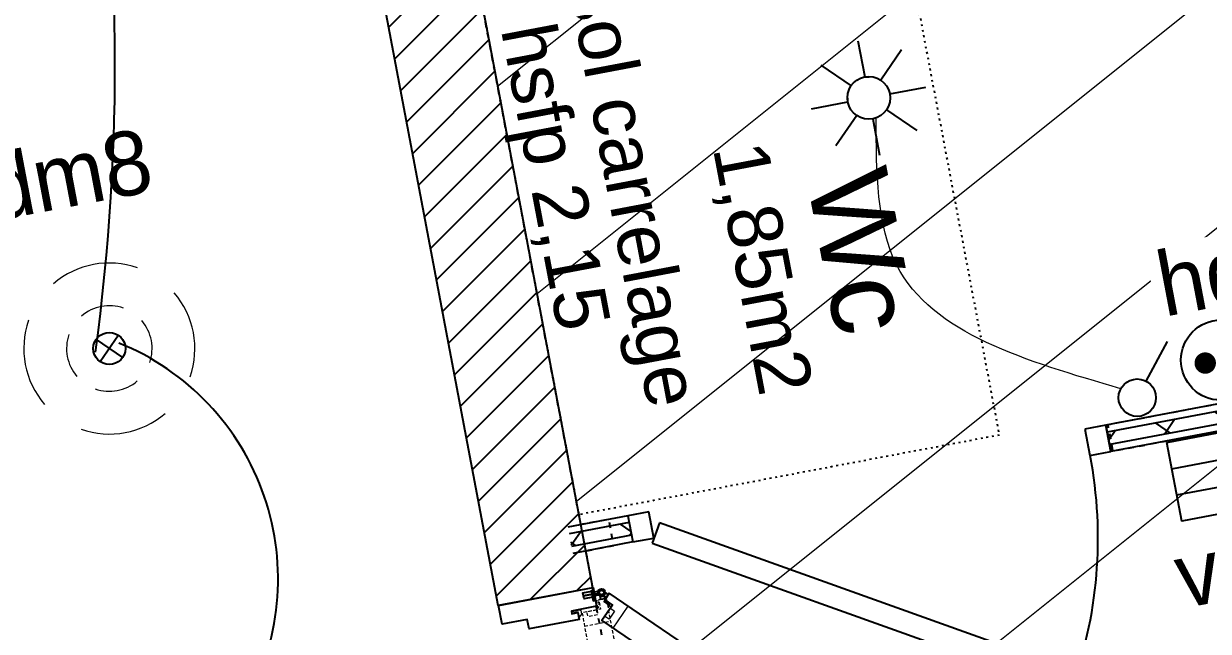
# Model space of a CAD drawing. Header units: centimetres. Extents: x 187368 to 251255, y -383447 to -322514.
# Drawn here: x 203335 to 205551, y -358367 to -357230 of the extents above; entities that cross this region are included whole.
import ezdxf

# ---------------------------------------------------------------- set-up
doc = ezdxf.new("R2010")
doc.units = ezdxf.units.CM
for name, pattern in [('Style de ligne -1', [0.41664, 0.20828, -0.20836]), ('Style de ligne -16', [0.192476, 0.123031, -0.069444]), ('Style de ligne -5', [0.20828, 0.069425, -0.138855])]:
    doc.linetypes.add(name, pattern=pattern)
doc.layers.get('0').update_dxf_attribs({"color": 252})
doc.layers.add('3-BAT C-Niveau 2', color=252, linetype='Continuous')
doc.layers.add('prlm-VMC', color=93, linetype='Continuous')
doc.layers.add('prlm-ELEC-CFA', color=1, linetype='Continuous', lineweight=25)
doc.layers.add('prlm-ELEC-CFO', color=1, linetype='Continuous', lineweight=25)
doc.styles.add('Helvetica', font='arial.ttf')
doc.styles.add('prlm-elec-cfa', font='comic.ttf', dxfattribs={"height": 12})
doc.styles.add('prlm-elec-cfo', font='comic.ttf', dxfattribs={"height": 12})
doc.styles.add('prlm-vmc', font='pala.ttf', dxfattribs={"height": 14})

# ---------------------------------------------------------------- blocks, each defined once
blk = doc.blocks.new('xi.PCHD')
at = {"color": 0, "lineweight": 5}
blk.add_wipeout([(-7.5, -7.5), (7.5, -7.5), (7.5, 7.5), (-7.5, 7.5)], dxfattribs=at).dxf.layer = 'prlm-ELEC-CFO'
at = {"layer": 'prlm-ELEC-CFO', "color": 0, "linetype": 'ByBlock', "lineweight": 5, "const_width": 2}
for points in [[(-4, 0, 1), (-2, 0, 1)], [(2, 0, 1), (4, 0, 1)]]:
    blk.add_lwpolyline(points, format="xyb", close=True, dxfattribs=at)
at = {"layer": 'prlm-ELEC-CFO', "color": 0, "linetype": 'ByBlock', "lineweight": -2}
blk.add_circle((0, 0), 7.5, dxfattribs=at)
blk = doc.blocks.new('xi.SA')
at = {"layer": 'prlm-ELEC-CFO', "color": 0}
blk.add_lwpolyline([(0.2, -1.28), (5.5, 5.28)], dxfattribs=at)
blk.add_circle((-2, -4), 3.5, dxfattribs=at)
blk = doc.blocks.new('xi.VID')
at = {"layer": 'prlm-ELEC-CFA', "color": 0, "linetype": 'ByBlock', "lineweight": -2, "flags": 128}
blk.add_lwpolyline([(-7.5, 7.5), (7.5, 7.5), (7.5, -7.5), (-7.5, -7.5)], close=True, dxfattribs=at)
at = {"layer": 'prlm-ELEC-CFA', "color": 0}
for points in [[(-7.5, 2.5), (7.5, 2.5)], [(-7.5, -2.5), (7.5, -2.5)]]:
    blk.add_lwpolyline(points, dxfattribs=at)
blk = doc.blocks.new('xi.SPOT')
at = {"color": 0, "lineweight": 5}
blk.add_wipeout([(-4, 0), (-2.83, -2.83), (0, -4), (2.83, -2.83), (4, 0), (2.83, 2.83), (0, 4), (-2.83, 2.83)], dxfattribs=at).dxf.layer = 'prlm-ELEC-CFO'
at = {"layer": 'prlm-ELEC-CFO', "color": 0, "linetype": 'ByBlock', "lineweight": -2, "flags": 128}
for points in [[(0, 10.88), (0, 4)], [(-7.69, 7.69), (-2.83, 2.83)], [(7.69, 7.69), (2.83, 2.83)], [(-10.88, 0), (-4, 0)], [(4, 0), (10.88, 0)], [(-2.83, -2.83), (-7.69, -7.69)], [(0, -4), (0, -10.88)], [(2.83, -2.83), (7.69, -7.69)]]:
    blk.add_lwpolyline(points, dxfattribs=at)
at = {"layer": 'prlm-ELEC-CFO', "color": 0, "linetype": 'ByBlock', "lineweight": -2}
blk.add_circle((0, 0), 4, dxfattribs=at)
blk = doc.blocks.new('xi.dm8')
at = {"layer": 'prlm-ELEC-CFO', "color": 0}
for points in [[(-2.12, 2.12), (2.12, -2.12)], [(2.12, 2.12), (-2.12, -2.12)]]:
    blk.add_lwpolyline(points, dxfattribs=at)
blk.add_circle((0, 0), 3, dxfattribs=at)
at = {"layer": 'prlm-ELEC-CFO', "color": 0, "lineweight": 13}
for radius, start, end in [(16, 60, 120), (16, 150, 210), (8, 60, 120), (16, 330, 30), (8, 150, 210), (8, 330, 30), (8, 240, 300), (16, 240, 300)]:
    blk.add_arc((0, 0), radius, start, end, dxfattribs=at)

msp = doc.modelspace()

# ---------------------------------------------------------------- hatches: boundary and pattern name
at = {"linetype": 'Continuous', "lineweight": 18}
h = msp.add_hatch(dxfattribs=at)
h.set_pattern_fill('BA 13', color=256, scale=10, style=0, pattern_type=2)
h.set_pattern_definition([(218.65981, (66931.62, 115456.3), (-199.24783, 287.75041), [])])
h.paths.add_polyline_path([(204131.1, -356871.2), (205507.1, -356610.6), (205752.4, -357906.6), (205362.5, -357980.5), (205371.8, -358029.6), (205810.8, -357946.5), (205403.6, -355795.2), (206583.2, -355571.8), (207390.2, -359833.6), (206032.7, -360081.2), (206121.8, -360551.7), (205463.8, -360676.3), (205311.7, -359872.7), (205969.6, -359748.1), (205894.9, -359354), (205291.8, -359477.6), (205292.5, -359481.1), (204649.7, -359606.6), (204386.3, -358216.3), (204387.8, -358215.9), (204438.4, -358206.4), (204429.1, -358157.2), (204377, -358167.1)])
at = {"linetype": 'Continuous'}
h = msp.add_hatch(dxfattribs=at)
h.set_pattern_fill('02_ISOLANT', color=256, scale=10, angle=-169.2764, style=0, pattern_type=2)
h.set_pattern_definition([(235.723595, (66931.62, 115456.28), (66.106423, -45.054865), []), (325.723595, (66931.62, 115456.28), (-45.054865, -66.106423), [])])
h.paths.add_polyline_path([(205795.6, -357936.1), (205767.6, -357917), (205361.7, -357993.9), (205366.1, -358017.4)])
h = msp.add_hatch(dxfattribs=at)
h.set_pattern_fill('02_ISOLANT', color=256, scale=10, angle=-169.2764, style=0, pattern_type=2)
h.set_pattern_definition([(235.723595, (66931.62, 115456.28), (66.106423, -45.054865), []), (325.723595, (66931.62, 115456.28), (-45.054865, -66.106423), [])])
h.paths.add_polyline_path([(204472, -358186.8), (204467.5, -358163.2), (204354.9, -358184.5), (204359.3, -358208.1)])
at = {"layer": '3-BAT C-Niveau 2', "linetype": 'Continuous'}
h = msp.add_hatch(dxfattribs=at)
h.set_pattern_fill('MURS MACONNERIE-2', color=256, scale=10, style=0, pattern_type=2)
h.set_pattern_definition([(45, (67117.507, 115456.283), (-31.2347524, 39.0434405), [])])
h.paths.add_polyline_path([(204222.5, -358318.5), (204399.3, -358285), (203648, -354317.7), (203437.7, -354174.4)])

# ---------------------------------------------------------------- linework, layer by layer
at = {"linetype": 'Continuous', "lineweight": 25}
for p, q in [((205752.4, -357906.6), (205359.2, -357981.1)), ((205810.8, -357946.5), (205368.5, -358030.2)), ((205359.2, -357981.1), (205368.5, -358030.2)), ((204465.1, -358150.4), (204352.5, -358171.7)), ((204465.1, -358150.4), (204474.4, -358199.5)), ((204474.4, -358199.5), (204361.8, -358220.9))]:
    msp.add_line(p, q, dxfattribs=at)
at = {"linetype": 'Continuous'}
for p, q in [((205767.6, -357917), (205361.7, -357993.9)), ((205767.6, -357917), (205361.7, -357993.9)), ((205795.6, -357936.1), (205366.1, -358017.4)), ((205795.6, -357936.1), (205366.1, -358017.4)), ((205810.8, -357946.5), (205368.5, -358030.2)), ((205359.2, -357981.1), (205319.9, -357988.5)), ((205368.5, -358030.2), (205359.2, -357981.1)), ((205319.9, -357988.5), (205329.2, -358037.7)), ((205329.2, -358037.7), (205368.5, -358030.2)), ((204504.4, -358143), (204465.1, -358150.4)), ((204465.1, -358150.4), (204474.4, -358199.5)), ((204513.7, -358192.1), (204504.4, -358143)), ((204467.5, -358163.2), (204354.9, -358184.5)), ((204467.5, -358163.2), (204354.9, -358184.5)), ((204523.8, -358163.9), (204510.4, -358201.5)), ((205305.4, -358443.2), (204523.8, -358163.9)), ((204472, -358186.8), (204359.3, -358208.1)), ((204472, -358186.8), (204359.3, -358208.1)), ((204474.4, -358199.5), (204361.8, -358220.9)), ((204474.4, -358199.5), (204513.7, -358192.1)), ((204510.4, -358201.5), (205291.9, -358480.9)), ((204398.5, -358297.4), (204407.1, -358295.8))]:
    msp.add_line(p, q, dxfattribs=at)
at = {"linetype": 'Continuous', "lineweight": 18}
msp.add_line((204437.5, -358360.9), (204465.7, -358319.6), dxfattribs=at)
at = {"linetype": 'Style de ligne -16', "lineweight": 18, "ltscale": 50.8}
msp.add_line((204383.9, -358356.8), (204433, -358347.5), dxfattribs=at)
at = {"linetype": 'Style de ligne -1', "ltscale": 50.8, "flags": 128}
for points in [[(204131.1, -356871.2), (205507.1, -356610.6), (205752.4, -357906.6), (205362.5, -357980.5), (205371.8, -358029.6), (205810.8, -357946.5), (205403.6, -355795.2), (206583.2, -355571.8), (207390.2, -359833.6), (206032.7, -360081.2), (206121.8, -360551.7), (205463.8, -360676.3), (205311.7, -359872.7), (205969.6, -359748.1), (205894.9, -359354), (205291.8, -359477.6), (205292.5, -359481.1), (204649.7, -359606.6), (204386.3, -358216.3)], [(204387.8, -358215.9), (204438.4, -358206.4), (204429.1, -358157.2), (204377, -358167.1), (204131.1, -356871.2)]]:
    msp.add_lwpolyline(points, dxfattribs=at)
at = {"linetype": 'Style de ligne -5', "ltscale": 50.8, "flags": 128}
msp.add_lwpolyline([(205159.5, -357999.6), (204373.5, -358148.4), (204131.6, -356871.1), (204917.6, -356722.3)], close=True, dxfattribs=at)
at = {"linetype": 'Continuous', "flags": 128}
for points in [[(204223, -358318.4), (204399.8, -358284.9), (204406.5, -358319.9), (204359.2, -358328.9), (204360.2, -358333.7), (204371, -358331.7), (204373.5, -358344.5), (204280.1, -358362.2), (204276.8, -358344.5), (204229.6, -358353.4)], [(204397.4, -358291.8), (204398.5, -358297.4), (204381.9, -358300.5), (204380.8, -358294.9)], [(204400.8, -358289.7), (204404.5, -358309.6), (204400.9, -358310.3), (204397.1, -358290.4)], [(204398.5, -358297.4), (204399.5, -358303), (204382.9, -358306.1), (204381.9, -358300.5)], [(204430, -358295.3), (204421.5, -358307.7), (204436.2, -358317.7), (204416.5, -358346.6), (205177.3, -358865.2), (205197, -358836.2), (205211.7, -358846.3), (205220.2, -358833.9)]]:
    msp.add_lwpolyline(points, close=True, dxfattribs=at)
for points in [[(204401.4, -358293.1), (204409.3, -358291.6, 0.143165), (204408.9, -358295.4, 0.143165), (204410.6, -358298.9), (204402.8, -358300.4)], [(204414.3, -358307.1), (204413.1, -358300.5, 0.143165), (204416.9, -358300.9, 0.143165), (204420.4, -358299.1), (204421.6, -358305.7)], [(204423.9, -358304.2), (204418.4, -358300.5, 0.143165), (204421.3, -358298, 0.143165), (204422.5, -358294.3), (204428.1, -358298.1)]]:
    msp.add_lwpolyline(points, format="xyb", close=True, dxfattribs=at)
at = {"linetype": 'Style de ligne -16', "lineweight": 18, "ltscale": 50.8, "flags": 128}
for points in [[(204425, -358305.1), (204410.2, -358307.9), (204413.5, -358325.4), (204379.1, -358331.9), (204550.4, -359236.5), (204584.8, -359230), (204588.1, -359247.5), (204602.9, -359244.7)], [(204406.8, -358326.6), (204408.5, -358335.9), (204390.3, -358339.3), (204388.5, -358330.1)]]:
    msp.add_lwpolyline(points, close=True, dxfattribs=at)
msp.add_lwpolyline([(204407.5, -358323.7), (204408.2, -358317.6), (204406.6, -358309.2), (204409.3, -358308.7), (204410.8, -358316.5), (204408.8, -358323.8), (204407.5, -358323.7)], dxfattribs=at)
at = {"linetype": 'Continuous', "lineweight": 18, "flags": 128}
msp.add_lwpolyline([(204430.8, -358320.8), (204427, -358316), (204419.9, -358311.2), (204421.5, -358308.9), (204428.1, -358313.4), (204431.8, -358320), (204430.8, -358320.8)], dxfattribs=at)
for points in [[(204360.4, -358329.4), (204375.1, -358326.6), (204376.7, -358327.8), (204378, -358334.4), (204374.6, -358339.4), (204373.5, -358339.6), (204371.8, -358330.5), (204360.9, -358332.6)], [(204432.4, -358323.4), (204440.1, -358328.7), (204429.7, -358344), (204421.9, -358338.7)]]:
    msp.add_lwpolyline(points, close=True, dxfattribs=at)
at = {"linetype": 'Continuous'}
for radius in [6.89, 4.29]:
    msp.add_circle((204415.7, -358294.1), radius, dxfattribs=at)
msp.add_arc((204513.7, -358192.1), 830.5, 339.6405, 10.7236, dxfattribs=at)
at = {"layer": '3-BAT C-Niveau 2', "linetype": 'Continuous', "lineweight": 25}
for p, q in [((204222.5, -358318.5), (203437.7, -354174.4)), ((204222.5, -358318.5), (203437.7, -354174.4)), ((204399.3, -358285), (203648, -354317.7)), ((204399.3, -358285), (203648, -354317.7)), ((204399.3, -358285), (204222.5, -358318.5))]:
    msp.add_line(p, q, dxfattribs=at)
at = {"layer": 'prlm-ELEC-CFO'}
msp.add_arc((203334.3, -358269), 476.4, 329.9962, 67.984, dxfattribs=at)
at = {"layer": 'prlm-ELEC-CFO', "lineweight": 13}
msp.add_spline([(205387.1, -357912.8), (204968, -357682), (204929.2, -357406.4)], degree=3, dxfattribs=at)

# ---------------------------------------------------------------- block references
at = {"layer": 'prlm-ELEC-CFO', "xscale": 10, "yscale": 10, "zscale": 10, "rotation": 10.72360141139324}
msp.add_blockref('xi.dm8', (203495, -357837.7), dxfattribs=at)

# ---------------------------------------------------------------- texts
at = {"style": 'Helvetica'}
for s, height, p in [('1,85m2', 102.16, (204623.6, -357462.6)), ('Wc', 151.31, (204799, -357520.1))]:
    msp.add_text(s, height=height, rotation=280.7236, dxfattribs=at).set_placement(p)
at = {"attachment_point": 2, "rotation": 280.7236, "line_spacing_factor": 0.834288, "style": 'Helvetica'}
for s, insert, char_height in [('sol carrelage', (204527.8, -357538.7), 100.872), ('hsfp 2,15', (204380.2, -357506.6), 100.87)]:
    msp.add_mtext(s, dxfattribs=dict(at, insert=insert, char_height=char_height))

# ---------------------------------------------------------------- next in the draw order: block references
at = {"layer": 'prlm-ELEC-CFO', "xscale": 10, "yscale": 10, "zscale": 10, "rotation": 10.72360141139323}
msp.add_blockref('xi.SPOT', (204915.4, -357368.8), dxfattribs=at)

# ---------------------------------------------------------------- next in the draw order: texts
at = {"layer": 'prlm-ELEC-CFA', "lineweight": 20, "insert": (205591.9, -358247), "char_height": 120, "attachment_point": 5, "rotation": 10.7236, "line_spacing_factor": 0.8, "style": 'prlm-elec-cfa', "bg_fill": 3, "box_fill_scale": 1.1, "bg_fill_color": 256, "bg_fill_transparency": 0}
msp.add_mtext('vid', dxfattribs=at)
at = {"layer": 'prlm-ELEC-CFO', "lineweight": 20, "char_height": 120, "rotation": 10.7236, "line_spacing_factor": 0.8, "style": 'prlm-elec-cfo', "bg_fill": 3, "bg_fill_color": 256, "bg_fill_transparency": 0}
for s, insert, attachment_point, box_fill_scale in [('dm8', (203406.9, -357453.4), 2, 0.95), ('hd', (205544.8, -357703.7), 5, 1.1)]:
    msp.add_mtext(s, dxfattribs=dict(at, insert=insert, attachment_point=attachment_point, box_fill_scale=box_fill_scale))

# ---------------------------------------------------------------- next in the draw order: linework, layer by layer
at = {"layer": 'prlm-ELEC-CFO'}
msp.add_arc((199544, -357308.9), 3961.5, 352.2345, 25.7558, dxfattribs=at)

# ---------------------------------------------------------------- next in the draw order: block references
at = {"layer": 'prlm-ELEC-CFA', "xscale": 10, "yscale": 10, "zscale": 10, "rotation": 10.72360141139323}
msp.add_blockref('xi.VID', (205560.6, -358073.1), dxfattribs=at)
at = {"layer": 'prlm-ELEC-CFO', "xscale": 10, "yscale": 10, "zscale": 10, "rotation": 10.72360141139323}
msp.add_blockref('xi.PCHD', (205574.3, -357859.3), dxfattribs=at)

# ---------------------------------------------------------------- next in the draw order: texts
at = {"layer": 'prlm-VMC', "ltscale": 25, "insert": (204541.9, -357123.2), "char_height": 60, "width": 586.147, "attachment_point": 5, "rotation": 10.7236, "line_spacing_factor": 0.8, "style": 'prlm-vmc', "bg_fill": 2}
msp.add_mtext('Alizé T 5/30', dxfattribs=at)

# ---------------------------------------------------------------- next in the draw order: block references
at = {"layer": 'prlm-ELEC-CFO', "xscale": 10, "yscale": 10, "zscale": 10, "rotation": 10.72360141139323}
msp.add_blockref('xi.SA', (205429.9, -357886.6), dxfattribs=at)

doc.saveas('drawing.dxf')
